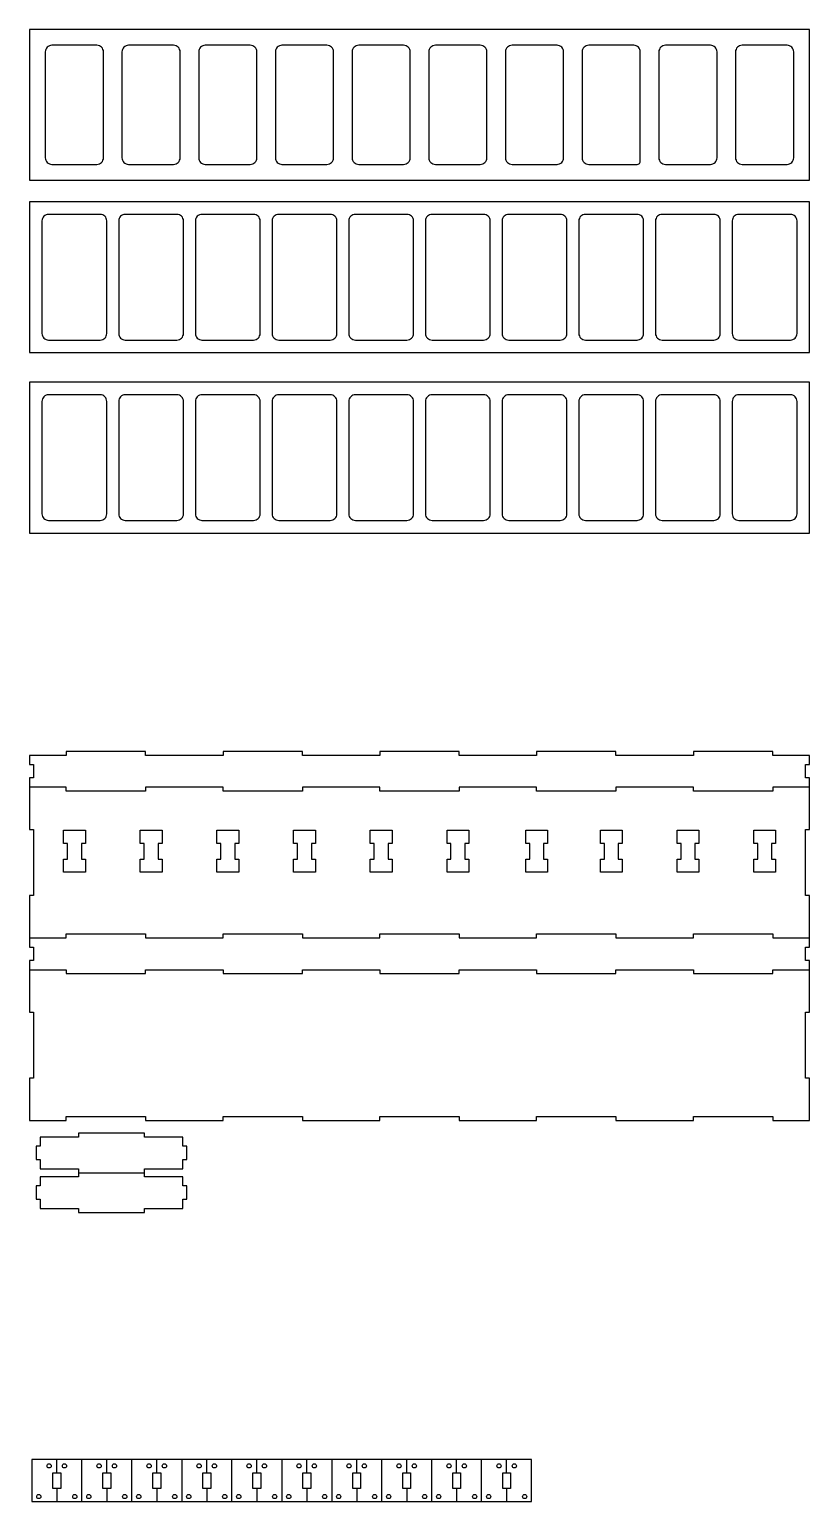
# Model space of a CAD drawing. Header units: millimetres. Extents: x 0 to 590, y -654 to 459.
import ezdxf

# ---------------------------------------------------------------- set-up
doc = ezdxf.new("R2010")
doc.units = ezdxf.units.MM
doc.layers.add('back_outsideCutPath', color=7, linetype='Continuous')

msp = doc.modelspace()

# ---------------------------------------------------------------- linework, layer by layer
for p, q in [((20.7, -632), (20.7, -622)), ((58.5, -632), (58.5, -622)), ((96.3, -632), (96.3, -622)), ((134.1, -632), (134.1, -622)), ((171.9, -632), (171.9, -622)), ((209.7, -632), (209.7, -622)), ((247.5, -632), (247.5, -622)), ((285.3, -632), (285.3, -622)), ((323.1, -632), (323.1, -622)), ((360.9, -632), (360.9, -622)), ((20.7, -643.8), (20.7, -653.8)), ((58.5, -643.8), (58.5, -653.8)), ((96.3, -643.8), (96.3, -653.8)), ((134.1, -643.8), (134.1, -653.8)), ((171.9, -643.8), (171.9, -653.8)), ((209.7, -643.8), (209.7, -653.8)), ((247.5, -643.8), (247.5, -653.8)), ((285.3, -643.8), (285.3, -653.8)), ((323.1, -643.8), (323.1, -653.8)), ((360.9, -643.8), (360.9, -653.8))]:
    msp.add_line(p, q)
for points in [[(590, 459.1), (0, 459.1), (0, 345.1), (590, 345.1)], [(590, 328.8), (0, 328.8), (0, 214.8), (590, 214.8)], [(590, 192.4), (0, 192.4), (0, 78.4), (590, 78.4)], [(587, -333.7), (587, -283.7), (590, -283.7), (590, -244.7), (587, -244.7), (587, -234.7), (590, -234.7), (590, -195.7), (587, -195.7), (587, -145.7), (590, -145.7), (590, -106.7), (587, -106.7), (587, -96.7), (590, -96.7), (590, -89.7), (562.3, -89.7), (562.3, -86.7), (502.3, -86.7), (502.3, -89.7), (443.6, -89.7), (443.6, -86.7), (383.6, -86.7), (383.6, -89.7), (325, -89.7), (325, -86.7), (265, -86.7), (265, -89.7), (206.4, -89.7), (206.4, -86.7), (146.4, -86.7), (146.4, -89.7), (87.7, -89.7), (87.7, -86.7), (27.7, -86.7), (27.7, -89.7), (0, -89.7), (0, -96.7), (3, -96.7), (3, -106.7), (0, -106.7), (0, -145.7), (3, -145.7), (3, -195.7), (0, -195.7), (0, -234.7), (3, -234.7), (3, -244.7), (0, -244.7), (0, -283.7), (3, -283.7), (3, -333.7), (0, -333.7), (0, -365.7), (27.7, -365.7), (27.7, -362.7), (87.7, -362.7), (87.7, -365.7), (146.4, -365.7), (146.4, -362.7), (206.4, -362.7), (206.4, -365.7), (265, -365.7), (265, -362.7), (325, -362.7), (325, -365.7), (383.6, -365.7), (383.6, -362.7), (443.6, -362.7), (443.6, -365.7), (502.3, -365.7), (502.3, -362.7), (562.3, -362.7), (562.3, -365.7), (590, -365.7), (590, -333.7)], [(42.3, -156.3), (39.3, -156.3), (39.3, -168.1), (42.3, -168.1), (42.3, -178.1), (25.8, -178.1), (25.8, -168.1), (28.8, -168.1), (28.8, -156.3), (25.8, -156.3), (25.8, -146.3), (42.3, -146.3)], [(100.3, -156.3), (97.3, -156.3), (97.3, -168.1), (100.3, -168.1), (100.3, -178.1), (83.8, -178.1), (83.8, -168.1), (86.8, -168.1), (86.8, -156.3), (83.8, -156.3), (83.8, -146.3), (100.3, -146.3)], [(158.3, -156.3), (155.3, -156.3), (155.3, -168.1), (158.3, -168.1), (158.3, -178.1), (141.8, -178.1), (141.8, -168.1), (144.8, -168.1), (144.8, -156.3), (141.8, -156.3), (141.8, -146.3), (158.3, -146.3)], [(216.3, -156.3), (213.3, -156.3), (213.3, -168.1), (216.3, -168.1), (216.3, -178.1), (199.8, -178.1), (199.8, -168.1), (202.8, -168.1), (202.8, -156.3), (199.8, -156.3), (199.8, -146.3), (216.3, -146.3)], [(274.3, -156.3), (271.3, -156.3), (271.3, -168.1), (274.3, -168.1), (274.3, -178.1), (257.8, -178.1), (257.8, -168.1), (260.8, -168.1), (260.8, -156.3), (257.8, -156.3), (257.8, -146.3), (274.3, -146.3)], [(332.3, -156.3), (329.3, -156.3), (329.3, -168.1), (332.3, -168.1), (332.3, -178.1), (315.8, -178.1), (315.8, -168.1), (318.8, -168.1), (318.8, -156.3), (315.8, -156.3), (315.8, -146.3), (332.3, -146.3)], [(391.9, -156.3), (388.9, -156.3), (388.9, -168.1), (391.9, -168.1), (391.9, -178.1), (375.4, -178.1), (375.4, -168.1), (378.4, -168.1), (378.4, -156.3), (375.4, -156.3), (375.4, -146.3), (391.9, -146.3)], [(448.3, -156.3), (445.3, -156.3), (445.3, -168.1), (448.3, -168.1), (448.3, -178.1), (431.8, -178.1), (431.8, -168.1), (434.8, -168.1), (434.8, -156.3), (431.8, -156.3), (431.8, -146.3), (448.3, -146.3)], [(506.3, -156.3), (503.3, -156.3), (503.3, -168.1), (506.3, -168.1), (506.3, -178.1), (489.8, -178.1), (489.8, -168.1), (492.8, -168.1), (492.8, -156.3), (489.8, -156.3), (489.8, -146.3), (506.3, -146.3)], [(564.3, -156.3), (561.3, -156.3), (561.3, -168.1), (564.3, -168.1), (564.3, -178.1), (547.8, -178.1), (547.8, -168.1), (550.8, -168.1), (550.8, -156.3), (547.8, -156.3), (547.8, -146.3), (564.3, -146.3)], [(87, -432.2), (116, -432.2), (116, -425.2), (119, -425.2), (119, -415.2), (116, -415.2), (116, -408.2), (87, -408.2), (87, -402.2), (116, -402.2), (116, -395.2), (119, -395.2), (119, -385.2), (116, -385.2), (116, -378.2), (87, -378.2), (87, -375.2), (37, -375.2), (37, -378.2), (8, -378.2), (8, -385.2), (5, -385.2), (5, -395.2), (8, -395.2), (8, -402.2), (37, -402.2), (37, -408.2), (8, -408.2), (8, -415.2), (5, -415.2), (5, -425.2), (8, -425.2), (8, -432.2), (37, -432.2), (37, -435.2), (87, -435.2)]]:
    msp.add_lwpolyline(points, close=True)
for points in [[(56, 362.1), (56, 442.1, 0.414214), (51, 447.1), (17, 447.1, 0.414214), (12, 442.1), (12, 362.1, 0.414214), (17, 357.1), (51, 357.1, 0.414214)], [(114, 362.1), (114, 442.1, 0.414214), (109, 447.1), (75, 447.1, 0.414214), (70, 442.1), (70, 362.1, 0.414214), (75, 357.1), (109, 357.1, 0.414214)], [(172, 362.1), (172, 442.1, 0.414214), (167, 447.1), (133, 447.1, 0.414214), (128, 442.1), (128, 362.1, 0.414214), (133, 357.1), (167, 357.1, 0.414214)], [(230, 362.1), (230, 442.1, 0.414214), (225, 447.1), (191, 447.1, 0.414214), (186, 442.1), (186, 362.1, 0.414214), (191, 357.1), (225, 357.1, 0.414214)], [(288, 362.1), (288, 442.1, 0.414214), (283, 447.1), (249, 447.1, 0.414214), (244, 442.1), (244, 362.1, 0.414214), (249, 357.1), (283, 357.1, 0.414214)], [(346, 362.1), (346, 442.1, 0.414214), (341, 447.1), (307, 447.1, 0.414214), (302, 442.1), (302, 362.1, 0.414214), (307, 357.1), (341, 357.1, 0.414214)], [(404, 362.1), (404, 442.1, 0.414214), (399, 447.1), (365, 447.1, 0.414214), (360, 442.1), (360, 362.1, 0.414214), (365, 357.1), (399, 357.1, 0.414214)], [(462, 359.6), (462, 442.1, 0.414214), (457, 447.1), (423, 447.1, 0.414214), (418, 442.1), (418, 362.1, 0.414214), (423, 357.1), (459.5, 357.1, 0.414214)], [(520, 362.1), (520, 442.1, 0.414214), (515, 447.1), (481, 447.1, 0.414214), (476, 442.1), (476, 362.1, 0.414214), (481, 357.1), (515, 357.1, 0.414214)], [(578, 362.1), (578, 442.1, 0.414214), (573, 447.1), (539, 447.1, 0.414214), (534, 442.1), (534, 362.1, 0.414214), (539, 357.1), (573, 357.1, 0.414214)], [(53.5, 224.3, 0.414214), (58.5, 229.3), (58.5, 314.3, 0.414214), (53.5, 319.3), (14.5, 319.3, 0.414214), (9.5, 314.3), (9.5, 229.3, 0.414214), (14.5, 224.3)], [(111.5, 224.3, 0.414214), (116.5, 229.3), (116.5, 314.3, 0.414214), (111.5, 319.3), (72.5, 319.3, 0.414214), (67.5, 314.3), (67.5, 229.3, 0.414214), (72.5, 224.3)], [(169.5, 224.3, 0.414214), (174.5, 229.3), (174.5, 314.3, 0.414214), (169.5, 319.3), (130.5, 319.3, 0.414214), (125.5, 314.3), (125.5, 229.3, 0.414214), (130.5, 224.3)], [(227.5, 224.3, 0.414214), (232.5, 229.3), (232.5, 314.3, 0.414214), (227.5, 319.3), (188.5, 319.3, 0.414214), (183.5, 314.3), (183.5, 229.3, 0.414214), (188.5, 224.3)], [(285.5, 224.3, 0.414214), (290.5, 229.3), (290.5, 314.3, 0.414214), (285.5, 319.3), (246.5, 319.3, 0.414214), (241.5, 314.3), (241.5, 229.3, 0.414214), (246.5, 224.3)], [(343.5, 224.3, 0.414214), (348.5, 229.3), (348.5, 314.3, 0.414214), (343.5, 319.3), (304.5, 319.3, 0.414214), (299.5, 314.3), (299.5, 229.3, 0.414214), (304.5, 224.3)], [(401.5, 224.3, 0.414214), (406.5, 229.3), (406.5, 314.3, 0.414214), (401.5, 319.3), (362.5, 319.3, 0.414214), (357.5, 314.3), (357.5, 229.3, 0.414214), (362.5, 224.3)], [(459.5, 224.3, 0.414214), (464.5, 229.3), (464.5, 314.3, 0.414214), (459.5, 319.3), (420.5, 319.3, 0.414214), (415.5, 314.3), (415.5, 229.3, 0.414214), (420.5, 224.3)], [(517.5, 224.3, 0.414214), (522.5, 229.3), (522.5, 314.3, 0.414214), (517.5, 319.3), (478.5, 319.3, 0.414214), (473.5, 314.3), (473.5, 229.3, 0.414214), (478.5, 224.3)], [(575.5, 224.3, 0.414214), (580.5, 229.3), (580.5, 314.3, 0.414214), (575.5, 319.3), (536.5, 319.3, 0.414214), (531.5, 314.3), (531.5, 229.3, 0.414214), (536.5, 224.3)], [(53.5, 87.9, 0.414214), (58.5, 92.9), (58.5, 177.9, 0.414214), (53.5, 182.9), (14.5, 182.9, 0.414214), (9.5, 177.9), (9.5, 92.9, 0.414214), (14.5, 87.9)], [(111.5, 87.9, 0.414214), (116.5, 92.9), (116.5, 177.9, 0.414214), (111.5, 182.9), (72.5, 182.9, 0.414214), (67.5, 177.9), (67.5, 92.9, 0.414214), (72.5, 87.9)], [(169.5, 87.9, 0.414214), (174.5, 92.9), (174.5, 177.9, 0.414214), (169.5, 182.9), (130.5, 182.9, 0.414214), (125.5, 177.9), (125.5, 92.9, 0.414214), (130.5, 87.9)], [(227.5, 87.9, 0.414214), (232.5, 92.9), (232.5, 177.9, 0.414214), (227.5, 182.9), (188.5, 182.9, 0.414214), (183.5, 177.9), (183.5, 92.9, 0.414214), (188.5, 87.9)], [(285.5, 87.9, 0.414214), (290.5, 92.9), (290.5, 177.9, 0.414214), (285.5, 182.9), (246.5, 182.9, 0.414214), (241.5, 177.9), (241.5, 92.9, 0.414214), (246.5, 87.9)], [(343.5, 87.9, 0.414214), (348.5, 92.9), (348.5, 177.9, 0.414214), (343.5, 182.9), (304.5, 182.9, 0.414214), (299.5, 177.9), (299.5, 92.9, 0.414214), (304.5, 87.9)], [(401.5, 87.9, 0.414214), (406.5, 92.9), (406.5, 177.9, 0.414214), (401.5, 182.9), (362.5, 182.9, 0.414214), (357.5, 177.9), (357.5, 92.9, 0.414214), (362.5, 87.9)], [(459.5, 87.9, 0.414214), (464.5, 92.9), (464.5, 177.9, 0.414214), (459.5, 182.9), (420.5, 182.9, 0.414214), (415.5, 177.9), (415.5, 92.9, 0.414214), (420.5, 87.9)], [(517.5, 87.9, 0.414214), (522.5, 92.9), (522.5, 177.9, 0.414214), (517.5, 182.9), (478.5, 182.9, 0.414214), (473.5, 177.9), (473.5, 92.9, 0.414214), (478.5, 87.9)], [(575.5, 87.9, 0.414214), (580.5, 92.9), (580.5, 177.9, 0.414214), (575.5, 182.9), (536.5, 182.9, 0.414214), (531.5, 177.9), (531.5, 92.9, 0.414214), (536.5, 87.9)]]:
    msp.add_lwpolyline(points, format="xyb", close=True)
for points in [[(590, -113.7), (562.3, -113.7), (562.3, -116.7), (502.3, -116.7), (502.3, -113.7), (443.6, -113.7), (443.6, -116.7), (383.6, -116.7), (383.6, -113.7), (325, -113.7), (325, -116.7), (265, -116.7), (265, -113.7), (206.4, -113.7), (206.4, -116.7), (146.4, -116.7), (146.4, -113.7), (87.7, -113.7), (87.7, -116.7), (27.7, -116.7), (27.7, -113.7), (0, -113.7)], [(0, -227.7), (27.7, -227.7), (27.7, -224.7), (87.7, -224.7), (87.7, -227.7), (146.4, -227.7), (146.4, -224.7), (206.4, -224.7), (206.4, -227.7), (265, -227.7), (265, -224.7), (325, -224.7), (325, -227.7), (383.6, -227.7), (383.6, -224.7), (443.6, -224.7), (443.6, -227.7), (502.3, -227.7), (502.3, -224.7), (562.3, -224.7), (562.3, -227.7), (590, -227.7)], [(0, -251.7), (27.7, -251.7), (27.7, -254.7), (87.7, -254.7), (87.7, -251.7), (146.4, -251.7), (146.4, -254.7), (206.4, -254.7), (206.4, -251.7), (265, -251.7), (265, -254.7), (325, -254.7), (325, -251.7), (383.6, -251.7), (383.6, -254.7), (443.6, -254.7), (443.6, -251.7), (502.3, -251.7), (502.3, -254.7), (562.3, -254.7), (562.3, -251.7), (590, -251.7)], [(37, -405.2), (87, -405.2)]]:
    msp.add_lwpolyline(points)
at = {"layer": 'back_outsideCutPath'}
for p, q in [((39.6, -653.8), (39.6, -622)), ((77.4, -653.8), (77.4, -622)), ((115.2, -622), (115.2, -653.8)), ((153, -653.8), (153, -622)), ((190.8, -622), (190.8, -653.8)), ((228.6, -622), (228.6, -653.8)), ((266.4, -653.8), (266.4, -622)), ((304.2, -622), (304.2, -653.8)), ((342, -653.8), (342, -622))]:
    msp.add_line(p, q, dxfattribs=at)
for points in [[(1.8, -622), (1.8, -653.8), (379.8, -653.8), (379.8, -622)], [(17.7, -643.8), (17.7, -632), (23.7, -632), (23.7, -643.8)], [(55.5, -643.8), (55.5, -632), (61.5, -632), (61.5, -643.8)], [(93.3, -643.8), (93.3, -632), (99.3, -632), (99.3, -643.8)], [(131.1, -643.8), (131.1, -632), (137.1, -632), (137.1, -643.8)], [(168.9, -643.8), (168.9, -632), (174.9, -632), (174.9, -643.8)], [(206.7, -643.8), (206.7, -632), (212.7, -632), (212.7, -643.8)], [(244.5, -643.8), (244.5, -632), (250.5, -632), (250.5, -643.8)], [(282.3, -643.8), (282.3, -632), (288.3, -632), (288.3, -643.8)], [(320.1, -643.8), (320.1, -632), (326.1, -632), (326.1, -643.8)], [(357.9, -643.8), (357.9, -632), (363.9, -632), (363.9, -643.8)]]:
    msp.add_lwpolyline(points, close=True, dxfattribs=at)
for centre in [(14.9, -626.8), (26.5, -626.8), (52.7, -626.8), (64.3, -626.8), (90.5, -626.8), (102.1, -626.8), (128.3, -626.8), (139.9, -626.8), (166.1, -626.8), (177.7, -626.8), (203.9, -626.8), (215.5, -626.8), (241.7, -626.8), (253.3, -626.8), (279.5, -626.8), (291.1, -626.8), (317.3, -626.8), (328.9, -626.8), (355.1, -626.8), (366.7, -626.8), (7.1, -650), (34.3, -650), (44.9, -650), (72.1, -650), (82.7, -650), (109.9, -650), (120.5, -650), (147.7, -650), (158.3, -650), (185.5, -650), (196.1, -650), (223.3, -650), (233.9, -650), (261.1, -650), (271.7, -650), (298.9, -650), (309.5, -650), (336.7, -650), (347.3, -650), (374.5, -650)]:
    msp.add_circle(centre, 1.6, dxfattribs=at)

doc.saveas('drawing.dxf')
